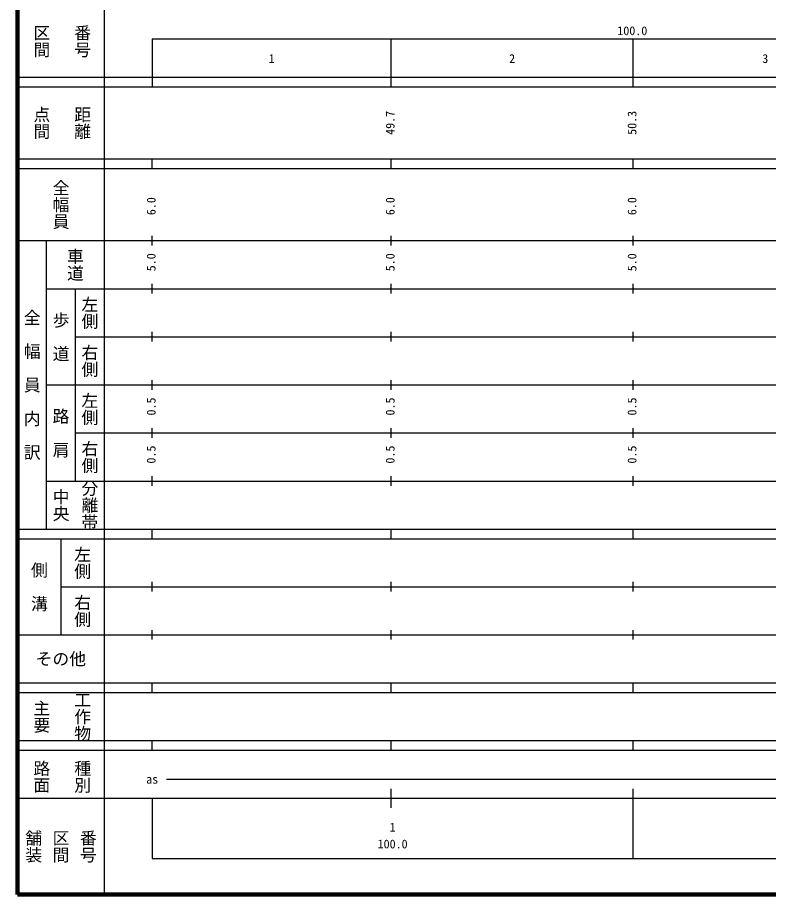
# Model space of a CAD drawing. Units: millimetres on the paper, enlarged 1000 times. Extents: x 40000 to 680000, y 20000 to 380000.
# Drawn here: x 40000 to 196157, y 20000 to 202409 of the extents above; entities that cross this region are included whole.
import ezdxf
from ezdxf.enums import TextEntityAlignment as Align

# ---------------------------------------------------------------- set-up
doc = ezdxf.new("R2010")
doc.units = ezdxf.units.MM
doc.header["$LTSCALE"] = 1000
doc.layers.add('M-TTL', color=2, linetype='Continuous', lineweight=140)
doc.layers.add('M-TTL-BAND', color=7, linetype='Continuous', lineweight=25)
doc.styles.add('@ＭＳ ゴシック', font='')
doc.styles.add('ＭＳ ゴシック', font='')
doc.styles.get('@ＭＳ ゴシック').set_extended_font_data('@MS Gothic')
doc.styles.get('ＭＳ ゴシック').set_extended_font_data('MS Gothic')

msp = doc.modelspace()

# ---------------------------------------------------------------- linework, layer by layer
at = {"layer": 'M-TTL'}
for p, q in [((40000, 380000), (40000, 20000)), ((40000, 20000), (680000, 20000))]:
    msp.add_line(p, q, dxfattribs=at)
at = {"layer": 'M-TTL-BAND'}
for p, q in [((58000, 370000), (58000, 20000)), ((68000, 198000), (579000, 198000)), ((68000, 198000), (68000, 188000)), ((117700, 188000), (117700, 198000)), ((168000, 188000), (168000, 198000)), ((40000, 190000), (579000, 190000)), ((40000, 188000), (579000, 188000)), ((40000, 173000), (579000, 173000)), ((68000, 171000), (68000, 173000)), ((117700, 171000), (117700, 173000)), ((168000, 171000), (168000, 173000)), ((40000, 171000), (579000, 171000)), ((68000, 155000), (68000, 157000)), ((117700, 155000), (117700, 157000)), ((168000, 155000), (168000, 157000)), ((40000, 156000), (579000, 156000)), ((46000, 96000), (46000, 156000)), ((46000, 146000), (579000, 146000)), ((52000, 146000), (52000, 106000)), ((68000, 145000), (68000, 147000)), ((117700, 145000), (117700, 147000)), ((168000, 145000), (168000, 147000)), ((68000, 135000), (68000, 137000)), ((117700, 135000), (117700, 137000)), ((168000, 135000), (168000, 137000)), ((52000, 136000), (579000, 136000)), ((46000, 126000), (579000, 126000)), ((68000, 125000), (68000, 127000)), ((117700, 125000), (117700, 127000)), ((168000, 125000), (168000, 127000)), ((68000, 115000), (68000, 117000)), ((117700, 115000), (117700, 117000)), ((168000, 115000), (168000, 117000)), ((52000, 116000), (579000, 116000)), ((46000, 106000), (579000, 106000)), ((68000, 105000), (68000, 107000)), ((117700, 105000), (117700, 107000)), ((168000, 105000), (168000, 107000)), ((40000, 96000), (579000, 96000)), ((68000, 94000), (68000, 96000)), ((117700, 94000), (117700, 96000)), ((168000, 94000), (168000, 96000)), ((40000, 94000), (579000, 94000)), ((49000, 94000), (49000, 74000)), ((49000, 84000), (579000, 84000)), ((68000, 83000), (68000, 85000)), ((117700, 83000), (117700, 85000)), ((168000, 83000), (168000, 85000)), ((68000, 73000), (68000, 75000)), ((117700, 73000), (117700, 75000)), ((168000, 73000), (168000, 75000)), ((40000, 74000), (579000, 74000)), ((40000, 64000), (579000, 64000)), ((68000, 62000), (68000, 64000)), ((117700, 62000), (117700, 64000)), ((168000, 62000), (168000, 64000)), ((40000, 62000), (579000, 62000)), ((40000, 52000), (579000, 52000)), ((68000, 50000), (68000, 52000)), ((117700, 50000), (117700, 52000)), ((168000, 50000), (168000, 52000)), ((40000, 50000), (579000, 50000)), ((71000, 44000), (565000, 44000)), ((117700, 38000), (117700, 42000)), ((168000, 27500), (168000, 42000)), ((40000, 40000), (579000, 40000)), ((68000, 40000), (68000, 27500)), ((68000, 27500), (579000, 27500))]:
    msp.add_line(p, q, dxfattribs=at)

# ---------------------------------------------------------------- texts
at = {"layer": 'M-TTL-BAND', "style": '@ＭＳ ゴシック'}
for s, p in [('番号', (53500, 197500)), ('区間', (45000, 197500)), ('点間', (45000, 180500)), ('距離', (53500, 180500)), ('全幅員', (49000, 163500)), ('車道', (52000, 151000)), ('左側', (55000, 141000)), ('全\u3000幅\u3000員\u3000内\u3000訳', (43000, 126000)), ('歩\u3000道', (49000, 136000)), ('右側', (55000, 131000)), ('左側', (55000, 121000)), ('路\u3000肩', (49000, 116000)), ('右側', (55000, 111000)), ('分離帯', (55000, 101000)), ('中央', (49000, 101000)), ('左側', (53500, 89000)), ('側\u3000溝', (44500, 84000)), ('右側', (53500, 79000)), ('主要', (45000, 57000)), ('工作物', (53500, 57000)), ('路面', (45000, 44500)), ('種別', (53500, 44500)), ('舗装', (43333, 30000)), ('区間', (49000, 30000)), ('番号', (54667, 30000))]:
    msp.add_text(s, height=2566, rotation=270, dxfattribs=at).set_placement(p, align=Align.MIDDLE_CENTER)
at = {"layer": 'M-TTL-BAND', "style": 'ＭＳ ゴシック'}
for s, p in [('100.0', (167844, 198195)), ('1', (92850, 192405)), ('2', (142850, 192405)), ('3', (195500, 192405)), ('as', (68000, 42500)), ('1', (118000, 32523)), ('100.0', (118000, 29033))]:
    msp.add_text(s, height=1833, dxfattribs=at).set_placement(p, align=Align.BOTTOM_CENTER)
for s, p in [('49.7', (118952, 180500)), ('50.3', (169252, 180500)), ('6.0', (69252, 163174)), ('6.0', (118952, 163174)), ('6.0', (169252, 163174)), ('5.0', (69252, 151500)), ('5.0', (118952, 151500)), ('5.0', (169252, 151500)), ('0.5', (69252, 121500)), ('0.5', (118952, 121500)), ('0.5', (169252, 121500)), ('0.5', (69252, 111500)), ('0.5', (118952, 111500)), ('0.5', (169252, 111500))]:
    msp.add_text(s, height=1833, rotation=90, dxfattribs=at).set_placement(p, align=Align.BOTTOM_CENTER)
msp.add_text('その他', height=2566, dxfattribs=at).set_placement((49000, 69000), align=Align.MIDDLE_CENTER)

doc.saveas('drawing.dxf')
